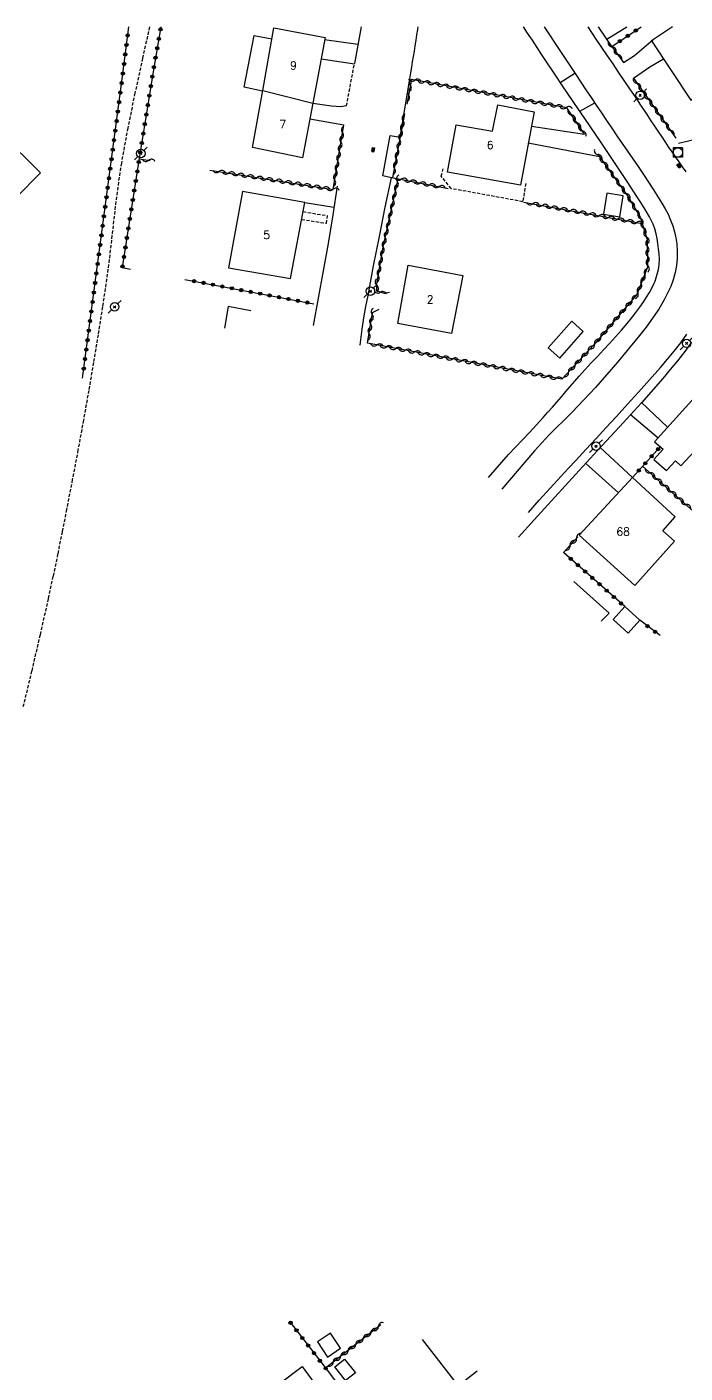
# Model space of a CAD drawing. Header units: millimetres. Extents: x 146000 to 147001, y 143000 to 144000.
# Drawn here: x 146582.9 to 146685.8, y 143789.7 to 144000 of the extents above; entities that cross this region are included whole.
import ezdxf
from ezdxf.enums import TextEntityAlignment as Align

# ---------------------------------------------------------------- set-up
doc = ezdxf.new("R2010")
doc.units = ezdxf.units.MM
doc.linetypes.add('DASHED', pattern=[0.75, 0.5, -0.25])
doc.layers.get('0').update_dxf_attribs({"linetype": 'CONTINUOUS'})
for name, color, linetype in [('W0006', 2, 'CONTINUOUS'), ('W0008', 7, 'CONTINUOUS'), ('W0014', 7, 'CONTINUOUS'), ('W0017', 7, 'CONTINUOUS'), ('W0070', 7, 'DASHED'), ('W0101', 7, 'CONTINUOUS'), ('W0104', 1, 'CONTINUOUS'), ('W0112', 1, 'DASHED'), ('W0310', 3, 'CONTINUOUS'), ('W0323', 7, 'CONTINUOUS'), ('W0401', 7, 'CONTINUOUS'), ('W0420', 7, 'CONTINUOUS'), ('W0473', 7, 'CONTINUOUS'), ('W0991', 7, 'CONTINUOUS'), ('W1102', 7, 'CONTINUOUS')]:
    doc.layers.add(name, color=color, linetype=linetype)
doc.styles.get("Standard").update_dxf_attribs({"font": 'romans.shx', "width": 0.85})

# ---------------------------------------------------------------- blocks, each defined once
blk = doc.blocks.new('T473')
for p, q in [((-0.166667, 0.166667), (0.166667, -0.166667)), ((-0.166667, -0.166667), (0.166667, 0.166667)), ((0.500001, 0.500001), (1.000002, 1.000002)), ((-1.000002, -1.000002), (-0.500001, -0.500001))]:
    blk.add_line(p, q)
blk.add_ellipse((0, 0), major_axis=(0.471405, 0.471405), ratio=1, start_param=5.4977871438, end_param=11.780972451)
blk = doc.blocks.new('T420')
for p, q in [((0.75, 0.75), (-0.75, 0.75)), ((-0.75, 0.75), (-0.75, -0.75)), ((0.75, 0.75), (0.75, -0.75)), ((0.75, -0.75), (-0.75, -0.75))]:
    blk.add_line(p, q)
blk.add_ellipse((0, 0), major_axis=(-0.53, 0.53), ratio=1, start_param=3.926991, end_param=10.210176)
blk = doc.blocks.new('T401')
for p, q in [((-0.3, 0.3), (0, 0.3)), ((-0.3, -0.25), (-0.3, 0.3)), ((-0.3, 0.15), (0, 0.15)), ((-0.3, 0), (0, 0)), ((0, 0.3), (0, -0.25)), ((-0.3, -0.15), (0, -0.15)), ((-0.3, -0.25), (-0.3, -0.3)), ((-0.3, -0.3), (0, -0.3)), ((0, -0.3), (0, -0.25))]:
    blk.add_line(p, q)
blk = doc.blocks.new('t323o')
at = {"color": 0, "linetype": 'Continuous'}
for radius in [0.25, 0.15]:
    blk.add_circle((0, 0), radius, dxfattribs=at)
blk = doc.blocks.new('t310o')
at = {"color": 0, "linetype": 'Continuous'}
for centre, start, end in [((-0.5, 0.38), 216.8699, 323.1304), ((0.5, -0.37), 36.8699, 143.1303)]:
    blk.add_arc(centre, 0.625, start, end, dxfattribs=at)

msp = doc.modelspace()

# ---------------------------------------------------------------- linework, layer by layer
at = {"layer": 'W0006'}
for points in [[(146666.29, 143991.34), (146668.56, 143992.8)], [(146669.32, 143986.85), (146671.68, 143988.13)]]:
    msp.add_lwpolyline(points, dxfattribs=at)
at = {"layer": 'W0008'}
for points in [[(146635.16, 144000), (146634.12, 143994.31)], [(146641.24, 143982.78), (146641.67, 143985.3), (146642.1, 143987.81), (146642.52, 143990.33), (146642.94, 143992.84), (146643.08, 143993.69), (146643.21, 143994.53), (146643.34, 143995.38), (146643.48, 143996.23), (146643.61, 143997.07), (146643.74, 143997.92), (146643.88, 143998.76), (146644.03, 143999.61), (146644.1, 144000)], [(146663.76, 144000), (146666.2, 143996.33), (146668.7, 143992.59), (146669.5, 143991.39), (146670.3, 143990.19), (146671.11, 143988.99), (146671.91, 143987.79), (146672.71, 143986.59), (146673.52, 143985.39), (146674.32, 143984.19), (146675.12, 143982.99), (146675.94, 143981.78), (146676.77, 143980.58), (146677.61, 143979.38), (146678.44, 143978.18), (146679.27, 143976.97), (146680.08, 143975.76), (146680.87, 143974.53), (146681.65, 143973.29), (146682.16, 143972.45), (146682.66, 143971.6), (146683.13, 143970.73), (146683.53, 143969.82), (146683.86, 143968.92), (146684.13, 143967.99), (146684.34, 143967.05), (146684.48, 143966.1), (146684.55, 143964.98), (146684.55, 143963.85), (146684.46, 143962.73), (146684.26, 143961.62), (146683.95, 143960.51), (146683.54, 143959.43), (146683.06, 143958.39), (146682.53, 143957.37), (146681.67, 143955.9), (146680.72, 143954.49), (146679.72, 143953.12), (146678.68, 143951.79), (146675.3, 143947.68), (146671.78, 143943.69), (146668.12, 143939.82), (146664.34, 143936.08)], [(146638.57, 143976.73), (146639.69, 143983.05)], [(146639.69, 143983.05), (146641.24, 143982.78)], [(146639.89, 143976.45), (146638.57, 143976.73)], [(146631.44, 143975.15), (146630.72, 143970.66), (146630, 143966.17), (146630, 143966.17), (146630, 143966.17), (146630, 143966.17), (146630, 143966.17), (146630, 143966.17), (146627.67, 143953.37), (146627.67, 143953.37), (146627.67, 143953.37), (146627.67, 143953.37), (146627.67, 143953.37), (146627.67, 143953.37)], [(146635.01, 143950.31), (146635.01, 143950.31), (146635.01, 143950.31), (146635.01, 143950.31), (146635.01, 143950.31), (146635.31, 143952.8), (146635.61, 143954.56), (146635.92, 143956.31), (146636.24, 143958.06), (146637.11, 143962.67), (146638.01, 143967.27), (146638.94, 143971.87), (146639.89, 143976.45)], [(146664.54, 143936.29), (146662.27, 143933.79), (146662.27, 143933.79), (146662.27, 143933.79), (146657.17, 143927.79), (146657.17, 143927.79)]]:
    msp.add_lwpolyline(points, dxfattribs=at)
at = {"layer": 'W0014'}
for points in [[(146655.07, 143929.64), (146655.07, 143929.64), (146655.07, 143929.64), (146655.07, 143929.64), (146655.07, 143929.64), (146655.07, 143929.64), (146658.18, 143933.22), (146658.18, 143933.22), (146658.18, 143933.22), (146659.28, 143934.37), (146660.37, 143935.52), (146661.47, 143936.67), (146662.55, 143937.84), (146663.62, 143939.01), (146664.34, 143939.8), (146665.05, 143940.61), (146665.75, 143941.41), (146666.45, 143942.22), (146667.15, 143943.03), (146667.85, 143943.84), (146668.55, 143944.65), (146669.26, 143945.45), (146670.19, 143946.48), (146671.13, 143947.51), (146672.08, 143948.52), (146673.03, 143949.54), (146673.97, 143950.56), (146674.91, 143951.58), (146675.83, 143952.63), (146676.73, 143953.69), (146677.41, 143954.52), (146678.08, 143955.37), (146678.72, 143956.24), (146679.33, 143957.13), (146679.78, 143957.81), (146680.21, 143958.5), (146680.61, 143959.21), (146680.95, 143959.95), (146681.09, 143960.31), (146681.22, 143960.66), (146681.34, 143961.02), (146681.44, 143961.38), (146681.54, 143961.75), (146681.62, 143962.12), (146681.68, 143962.49), (146681.73, 143962.87), (146681.77, 143963.7), (146681.74, 143964.54), (146681.65, 143965.36), (146681.54, 143966.19), (146681.41, 143966.94), (146681.25, 143967.7), (146681.05, 143968.44), (146680.79, 143969.17), (146680.23, 143970.35), (146679.57, 143971.47), (146678.86, 143972.57), (146678.16, 143973.66), (146676.85, 143975.71), (146675.49, 143977.73), (146674.12, 143979.75), (146672.76, 143981.77), (146671.87, 143983.08), (146670.99, 143984.4), (146670.1, 143985.72), (146669.21, 143987.03), (146668.32, 143988.34), (146667.43, 143989.66), (146666.54, 143990.98), (146665.65, 143992.29), (146664.9, 143993.42), (146664.15, 143994.54), (146663.41, 143995.66), (146662.66, 143996.79), (146661.92, 143997.91), (146661.17, 143999.03), (146660.53, 144000)], [(146685.96, 143977.39), (146685.41, 143978.17), (146684.86, 143978.94), (146684.3, 143979.72), (146683.76, 143980.49), (146683.22, 143981.28), (146682.67, 143982.09), (146682.13, 143982.9), (146681.59, 143983.71), (146681.05, 143984.52), (146680.51, 143985.33), (146679.98, 143986.15), (146679.44, 143986.96), (146678.89, 143987.77), (146678.02, 143989.06), (146677.15, 143990.35), (146676.28, 143991.64), (146675.4, 143992.93), (146674.53, 143994.22), (146673.65, 143995.51), (146672.78, 143996.8), (146671.9, 143998.09), (146670.62, 144000)], [(146674.34, 143996.93), (146672.27, 144000)], [(146661.33, 143924.15), (146661.33, 143924.15), (146661.33, 143924.15), (146661.33, 143924.15), (146662.98, 143926.08), (146664.13, 143927.32), (146665.28, 143928.56), (146666.42, 143929.81), (146667.57, 143931.05), (146668.72, 143932.29), (146670.3, 143934.01), (146671.89, 143935.73), (146673.47, 143937.45), (146675.05, 143939.17), (146676.79, 143941.07), (146678.53, 143942.96), (146680.25, 143944.87), (146681.94, 143946.81), (146683.02, 143948.08), (146684.09, 143949.36), (146685.12, 143950.66), (146686.08, 143952.03)], [(146686.79, 143950.75), (146685.73, 143949.28), (146684.61, 143947.86), (146683.46, 143946.47), (146682.29, 143945.1), (146678.96, 143941.28), (146675.54, 143937.54), (146672.1, 143933.82), (146668.67, 143930.09), (146665.44, 143926.56), (146662.22, 143923.02), (146659.74, 143920.31)]]:
    msp.add_lwpolyline(points, dxfattribs=at)
at = {"layer": 'W0017'}
for points in [[(146673.56, 143998.08), (146676.7, 144000)], [(146634.66, 143997.26), (146629.45, 143997.99)], [(146676.19, 143994.45), (146677.9, 143995.53), (146680.82, 143998.01)], [(146628.9, 143995.03), (146634.11, 143994.24)], [(146677.71, 143992), (146680.3, 143993.75), (146682.44, 143995)], [(146632.87, 143987.66), (146631.99, 143987.54), (146630.52, 143987.63), (146627.59, 143988.05)], [(146627.15, 143985.66), (146632.46, 143984.7)], [(146661.77, 143984.52), (146670.07, 143983.26)], [(146684.74, 143981.83), (146697.23, 143984.74)], [(146661.29, 143981.92), (146672.41, 143979.77)], [(146626.36, 143972.55), (146630.9, 143971.83)], [(146678.92, 143941.38), (146683.05, 143937.47)], [(146677.23, 143939.51), (146681.56, 143935.82)], [(146672.5, 143934.29), (146677.55, 143929.61)], [(146670.26, 143931.83), (146675.37, 143927.24)]]:
    msp.add_lwpolyline(points, dxfattribs=at)
at = {"layer": 'W0070'}
msp.add_lwpolyline([(146602.08, 144000), (146601, 143995.09), (146599.81, 143989.66), (146598.69, 143984.21), (146597.69, 143978.74), (146597.34, 143976.48), (146597.03, 143974.22), (146596.75, 143971.95), (146596.49, 143969.68), (146596.23, 143967.41), (146595.97, 143965.14), (146595.69, 143962.88), (146595.38, 143960.61), (146594.74, 143956.26), (146594.05, 143951.91), (146593.33, 143947.56), (146592.59, 143943.22), (146591.77, 143938.57), (146590.91, 143933.92), (146590.03, 143929.28), (146589.13, 143924.64), (146588.44, 143921.15), (146587.74, 143917.65), (146587.01, 143914.16), (146586.26, 143910.68), (146584.98, 143905.03), (146583.67, 143899.39), (146582.31, 143893.76)], dxfattribs=at)
at = {"layer": 'W0101'}
for points in [[(146619.78, 143990.05), (146621.54, 143999.85), (146629.52, 143998.36)], [(146683.82, 144000), (146680.56, 143997.84), (146686.71, 143988.54), (146694.54, 143993.84)], [(146629.52, 143998.36), (146627.61, 143988.11)], [(146627.61, 143988.11), (146626.01, 143979.56), (146618.17, 143981.15), (146619.78, 143990.05)], [(146585.04, 143977.2), (146578.89, 143983.32), (146574.35, 143978.73), (146573.75, 143979.24), (146571.05, 143976.75), (146571.67, 143976.04)], [(146577.4, 143969.52), (146585.04, 143977.2)], [(146617.91, 143955.63), (146614.4, 143956.34), (146613.8, 143952.93)], [(146672.69, 143907.17), (146673.92, 143908.44), (146668.39, 143913.35), (146668.39, 143913.35)], [(146653.31, 143790.01), (146650.38, 143787.71), (146644.77, 143794.95)]]:
    msp.add_lwpolyline(points, dxfattribs=at)
for points in [[(146662.19, 143986.76), (146660.05, 143975.27), (146648.65, 143977.32), (146650.03, 143984.71), (146655.68, 143983.73), (146656.54, 143987.83)], [(146624.15, 143960.7), (146626.36, 143972.55), (146616.63, 143974.3), (146614.43, 143962.38)], [(146651.05, 143961.15), (146649.3, 143952.11), (146640.9, 143953.65), (146642.5, 143962.77)], [(146688.78, 143943.8), (146681.01, 143935.21), (146682.34, 143934.03), (146680.92, 143932.45), (146682.88, 143930.71), (146684.28, 143932.2), (146685.15, 143931.46), (146687.3, 143933.79), (146692.79, 143928.88), (146698.41, 143934.98)], [(146677.55, 143929.61), (146669.26, 143920.62), (146677.93, 143912.73), (146684.12, 143919.65), (146682.31, 143921.29), (146684.26, 143923.45)], [(146627.2, 143777.34), (146623.18, 143774.21), (146617.85, 143781.61), (146620.8, 143783.81), (146619.38, 143785.81), (146625.96, 143790.73), (146632.13, 143782.28), (146626.65, 143778.17)]]:
    msp.add_lwpolyline(points, close=True, dxfattribs=at)
at = {"layer": 'W0104'}
msp.add_lwpolyline([(146619.76, 143989.98), (146616.88, 143990.6), (146618.44, 143998.67), (146621.23, 143998.14)], dxfattribs=at)
for points in [[(146673.56, 143974.03), (146673.04, 143970.73), (146675.57, 143970.33), (146676.09, 143973.64)], [(146668.07, 143954.02), (146664.38, 143949.86), (146666.2, 143948.25), (146669.88, 143952.42)], [(146674.53, 143907.42), (146676.9, 143905.29), (146678.72, 143907.32), (146676.36, 143909.45)], [(146629.91, 143792.23), (146631.96, 143793.6), (146630.36, 143795.98), (146628.32, 143794.6)], [(146632.55, 143791.9), (146634.26, 143789.78), (146632.74, 143788.57), (146631.04, 143790.68)]]:
    msp.add_lwpolyline(points, close=True, dxfattribs=at)
at = {"layer": 'W0112'}
for points in [[(146632.87, 143987.66), (146634.11, 143994.24)], [(146660.89, 143975.55), (146660.42, 143972.7), (146649.23, 143974.75), (146647.68, 143976.68), (146647.97, 143977.83)], [(146626.1, 143971.15), (146629.91, 143970.51)], [(146629.75, 143969.33), (146629.91, 143970.51)], [(146625.87, 143969.93), (146629.75, 143969.33)]]:
    msp.add_lwpolyline(points, dxfattribs=at)
at = {"layer": 'W0310'}
for points in [[(146674.34, 143996.93), (146676.19, 143994.45)], [(146670.07, 143983.26), (146667.32, 143987.37), (146643.03, 143991.78), (146643.04, 143991.78), (146642.28, 143987.91)], [(146677.71, 143992), (146684.35, 143982.64)], [(146641.94, 143986.42), (146640.08, 143976.46)], [(146611.5, 143977.65), (146630.77, 143974.61), (146632.46, 143984.7)], [(146600.48, 143979.38), (146602.18, 143979.11)], [(146672.11, 143980.19), (146676.81, 143973.61), (146678.75, 143970.27), (146679.87, 143966.8), (146679.94, 143962.49), (146678.25, 143958.19), (146671.52, 143950.35), (146666.55, 143944.98)], [(146639.61, 143958.54), (146638.81, 143958.36), (146637.64, 143958.71), (146637.6, 143959.89), (146638.61, 143965.59), (146640.94, 143976.27)], [(146639.96, 143976.49), (146648.74, 143974.77)], [(146660.54, 143972.65), (146679.06, 143969.3)], [(146636.96, 143955.37), (146637.99, 143955.9)], [(146636.16, 143950.6), (146636.96, 143955.36)], [(146666.55, 143944.98), (146636.15, 143950.59)], [(146679.18, 143931.34), (146693.99, 143918.24)], [(146669.03, 143920.34), (146666.8, 143917.91)], [(146638.22, 143797.26), (146629.6, 143790.5)]]:
    msp.add_lwpolyline(points, dxfattribs=at)
at = {"layer": 'W0323'}
for points in [[(146591.62, 143945.14), (146597.83, 143991.91), (146597.83, 143991.91), (146598.85, 144000)], [(146603.88, 144000), (146602.65, 143992.96), (146600.39, 143978.8), (146597.84, 143962.41), (146599.13, 143962.16)], [(146674.34, 143996.93), (146678.91, 144000)], [(146607.59, 143960.56), (146627.78, 143956.75)], [(146677.55, 143929.61), (146681.91, 143934.41)], [(146676.36, 143909.45), (146666.8, 143917.91)], [(146681.88, 143904.92), (146678.72, 143907.32)], [(146624.05, 143797.69), (146629.53, 143790.59), (146640.5, 143776.1)]]:
    msp.add_lwpolyline(points, dxfattribs=at)
at = {"layer": 'W1102'}
msp.add_lwpolyline([(146619.78, 143990.05), (146627.61, 143988.11)], dxfattribs=at)

# ---------------------------------------------------------------- block references
at = {"layer": 'W0310'}
for p, rotation in [((146674.4, 143996.86), 306.6664596450975), ((146675.3, 143995.65), 306.6664596450975), ((146642.85, 143990.85), 258.8978972680399), ((146643.56, 143991.68), 169.7219309439822), ((146645.04, 143991.41), 169.7219309439822), ((146646.52, 143991.15), 169.7219309439822), ((146647.99, 143990.88), 169.7219309439822), ((146678.28, 143991.2), 305.322927000218), ((146642.57, 143989.38), 258.8978972680399), ((146649.47, 143990.61), 169.7219309439822), ((146650.94, 143990.34), 169.7219309439822), ((146652.42, 143990.08), 169.7219309439822), ((146653.89, 143989.81), 169.7219309439822), ((146655.37, 143989.54), 169.7219309439822), ((146656.85, 143989.27), 169.7219309439822), ((146658.32, 143989.01), 169.7219309439822), ((146659.8, 143988.74), 169.7219309439822), ((146679.14, 143989.98), 305.322927000218), ((146680.01, 143988.76), 305.322927000218), ((146661.27, 143988.47), 169.7219309439822), ((146662.75, 143988.2), 169.7219309439822), ((146664.23, 143987.93), 169.7219309439822), ((146665.7, 143987.67), 169.7219309439822), ((146667.18, 143987.4), 169.7219309439822), ((146668.07, 143986.25), 123.7125591385319), ((146680.88, 143987.53), 305.322927000218), ((146681.74, 143986.31), 305.322927000218), ((146641.73, 143985.31), 259.438046481899), ((146668.91, 143985), 123.7125591385319), ((146682.61, 143985.08), 305.322927000218), ((146632.01, 143982), 80.49714180863299), ((146632.26, 143983.48), 80.49714180863299), ((146641.18, 143982.36), 259.438046481899), ((146641.46, 143983.83), 259.438046481899), ((146669.74, 143983.75), 123.7125591385319), ((146683.48, 143983.86), 305.322927000218), ((146631.76, 143980.53), 80.49714180863299), ((146640.91, 143980.89), 259.438046481899), ((146672.21, 143980.04), 305.5730969066661), ((146601.96, 143979.15), 351.0577801530432), ((146631.51, 143979.05), 80.49714180863299), ((146640.36, 143977.94), 259.438046481899), ((146640.63, 143979.41), 259.438046481899), ((146673.09, 143978.82), 305.5730969066661), ((146612.98, 143977.41), 351.0577801530882), ((146614.47, 143977.18), 351.0577801530882), ((146615.95, 143976.95), 351.0577801530882), ((146617.43, 143976.71), 351.0577801530882), ((146618.91, 143976.48), 351.0577801530882), ((146620.39, 143976.25), 351.0577801530882), ((146631.02, 143976.09), 80.49714180863299), ((146631.27, 143977.57), 80.49714180863299), ((146640.84, 143975.84), 77.7185229377219), ((146641.43, 143976.2), 348.9198269529107), ((146673.96, 143977.6), 305.5730969066661), ((146674.83, 143976.38), 305.5730969066661), ((146621.87, 143976.02), 351.0577801530882), ((146623.36, 143975.78), 351.0577801530882), ((146624.84, 143975.55), 351.0577801530882), ((146626.32, 143975.32), 351.0577801530882), ((146627.8, 143975.08), 351.0577801530882), ((146629.28, 143974.85), 351.0577801530882), ((146630.76, 143974.62), 351.0577801530882), ((146640.52, 143974.38), 77.7185229377219), ((146642.9, 143975.91), 348.9198269529107), ((146644.37, 143975.62), 348.9198269529107), ((146645.84, 143975.33), 348.9198269529107), ((146647.32, 143975.05), 348.9198269529107), ((146675.7, 143975.16), 305.5730969066661), ((146676.58, 143973.94), 305.5730969066661), ((146639.89, 143971.44), 77.7185229377219), ((146640.21, 143972.91), 77.7185229377219), ((146662.01, 143972.38), 349.7569591962209), ((146663.49, 143972.12), 349.7569591962209), ((146677.36, 143972.66), 300.0760139180508), ((146678.11, 143971.37), 300.0760139180508), ((146639.57, 143969.98), 77.7185229377219), ((146664.97, 143971.85), 349.7569591962209), ((146666.44, 143971.58), 349.7569591962209), ((146667.92, 143971.32), 349.7569591962209), ((146669.39, 143971.05), 349.7569591962209), ((146670.87, 143970.78), 349.7569591962209), ((146672.35, 143970.52), 349.7569591962209), ((146673.82, 143970.25), 349.7569591962209), ((146675.3, 143969.98), 349.7569591962209), ((146678.82, 143970.05), 287.9274795029763), ((146639.25, 143968.51), 77.7185229377219), ((146676.78, 143969.72), 349.7569591962209), ((146678.25, 143969.45), 349.7569591962209), ((146679.28, 143968.62), 287.9274795029763), ((146679.74, 143967.19), 287.9274795029763), ((146638.61, 143965.58), 79.97310142991874), ((146638.93, 143967.05), 77.7185229377219), ((146679.89, 143965.71), 270.9822688351712), ((146638.35, 143964.1), 79.97310142991874), ((146679.91, 143964.21), 270.9822688351712), ((146637.83, 143961.15), 79.97310142991874), ((146638.09, 143962.63), 79.97310142991874), ((146679.48, 143961.3), 248.4863330700249), ((146679.94, 143962.71), 270.9822688351712), ((146637.61, 143959.67), 91.70908565564878), ((146678.93, 143959.91), 248.4863330700249), ((146638.16, 143958.55), 163.1172021696025), ((146677.5, 143957.31), 229.3890796545702), ((146678.38, 143958.51), 248.4863330700249), ((146636.91, 143955.04), 80.50840742147065), ((146675.55, 143955.04), 229.3890796545702), ((146676.52, 143956.18), 229.3890796545702), ((146636.66, 143953.56), 80.50840742147065), ((146673.59, 143952.76), 229.3890796545702), ((146674.57, 143953.9), 229.3890796545702), ((146636.41, 143952.08), 80.50840742147065), ((146671.64, 143950.48), 229.3890796545702), ((146672.62, 143951.62), 229.3890796545702), ((146637.63, 143950.32), 169.5391091819224), ((146639.11, 143950.04), 169.5391091819224), ((146640.58, 143949.77), 169.5391091819224), ((146642.06, 143949.5), 169.5391091819224), ((146643.53, 143949.23), 169.5391091819224), ((146645.01, 143948.95), 169.5391091819224), ((146670.63, 143949.38), 227.1530459411676), ((146646.48, 143948.68), 169.5391091819224), ((146647.96, 143948.41), 169.5391091819224), ((146649.43, 143948.14), 169.5391091819224), ((146650.91, 143947.87), 169.5391091819224), ((146652.38, 143947.59), 169.5391091819224), ((146653.86, 143947.32), 169.5391091819224), ((146655.33, 143947.05), 169.5391091819224), ((146656.81, 143946.78), 169.5391091819224), ((146668.59, 143947.18), 227.1530459411676), ((146669.61, 143948.28), 227.1530459411676), ((146658.28, 143946.5), 169.5391091819224), ((146659.76, 143946.23), 169.5391091819224), ((146661.23, 143945.96), 169.5391091819224), ((146662.71, 143945.69), 169.5391091819224), ((146664.18, 143945.41), 169.5391091819224), ((146665.66, 143945.14), 169.5391091819224), ((146667.57, 143946.08), 227.1530459411676), ((146680.3, 143930.35), 318.5111209489429), ((146681.43, 143929.35), 318.5111209489429), ((146682.55, 143928.36), 318.5111209489429), ((146683.67, 143927.37), 318.5111209489429), ((146684.8, 143926.37), 318.5111209489429), ((146685.92, 143925.38), 318.5111209489429), ((146667.81, 143919.02), 227.5172799520482), ((146668.83, 143920.12), 227.5172799520482), ((146637.86, 143796.98), 218.1212851461925), ((146635.5, 143795.13), 218.1212851461925), ((146636.68, 143796.05), 218.1212851461925), ((146633.14, 143793.27), 218.1212851461925), ((146634.32, 143794.2), 218.1212851461925), ((146630.78, 143791.42), 218.1212851461925), ((146631.96, 143792.35), 218.1212851461925)]:
    msp.add_blockref('t310o', p, dxfattribs=dict(at, rotation=rotation))
at = {"layer": 'W0323'}
for p, rotation in [((146603.81, 143999.62), 260.1167402347016), ((146678.08, 143999.44), 33.88214150372879), ((146598.68, 143998.67), 82.7987943761385), ((146603.55, 143998.14), 260.1167402347016), ((146675.59, 143997.77), 33.88214150372879), ((146676.83, 143998.61), 33.88214150372879), ((146598.3, 143995.7), 82.7987943761385), ((146598.49, 143997.18), 82.7987943761385), ((146603.04, 143995.19), 260.1167402347016), ((146603.3, 143996.67), 260.1167402347016), ((146598.12, 143994.21), 82.7987943761385), ((146602.78, 143993.71), 260.1167402347016), ((146597.74, 143991.23), 82.44116489380481), ((146597.93, 143992.72), 82.7987943761385), ((146602.53, 143992.23), 260.9277069851098), ((146597.54, 143989.75), 82.44116489380481), ((146602.06, 143989.27), 260.9277069851098), ((146602.3, 143990.75), 260.9277069851098), ((146597.14, 143986.77), 82.44116489380481), ((146597.34, 143988.26), 82.44116489380481), ((146601.83, 143987.79), 260.9277069851098), ((146596.95, 143985.29), 82.44116489380481), ((146601.35, 143984.82), 260.9277069851098), ((146601.59, 143986.31), 260.9277069851098), ((146596.75, 143983.8), 82.44116489380481), ((146601.12, 143983.34), 260.9277069851098), ((146596.35, 143980.82), 82.44116489380481), ((146596.55, 143982.31), 82.44116489380481), ((146600.88, 143981.86), 260.9277069851098), ((146596.16, 143979.34), 82.44116489380481), ((146600.41, 143978.9), 260.9277069851098), ((146600.64, 143980.38), 260.9277069851098), ((146595.76, 143976.36), 82.44116489380481), ((146595.96, 143977.85), 82.44116489380481), ((146600.18, 143977.42), 261.1616738688091), ((146595.56, 143974.88), 82.44116489380481), ((146599.71, 143974.45), 261.1616738688091), ((146599.94, 143975.94), 261.1616738688091), ((146595.37, 143973.39), 82.44116489380481), ((146599.48, 143972.97), 261.1616738688091), ((146594.97, 143970.42), 82.44116489380481), ((146595.17, 143971.9), 82.44116489380481), ((146599.02, 143970.01), 261.1616738688091), ((146599.25, 143971.49), 261.1616738688091), ((146594.78, 143968.93), 82.44116489380481), ((146598.79, 143968.52), 261.1616738688091), ((146594.38, 143965.95), 82.44116489380481), ((146594.58, 143967.44), 82.44116489380481), ((146598.56, 143967.04), 261.1616738688091), ((146594.18, 143964.47), 82.44116489380481), ((146598.1, 143964.08), 261.1616738688091), ((146598.33, 143965.56), 261.1616738688091), ((146593.99, 143962.98), 82.44116489380481), ((146597.87, 143962.6), 261.1616738688091), ((146593.59, 143960.01), 82.44116489380481), ((146593.79, 143961.49), 82.44116489380481), ((146609.06, 143960.29), 349.2990130459426), ((146610.54, 143960.01), 349.2990130459426), ((146612.01, 143959.73), 349.2990130459426), ((146613.48, 143959.45), 349.2990130459426), ((146593.39, 143958.52), 82.44116489380481), ((146614.96, 143959.17), 349.2990130459426), ((146616.43, 143958.89), 349.2990130459426), ((146617.91, 143958.61), 349.2990130459426), ((146619.38, 143958.34), 349.2990130459426), ((146620.85, 143958.06), 349.2990130459426), ((146622.33, 143957.78), 349.2990130459426), ((146623.8, 143957.5), 349.2990130459426), ((146593, 143955.55), 82.44116489380481), ((146593.2, 143957.03), 82.44116489380481), ((146625.28, 143957.22), 349.2990130459426), ((146626.75, 143956.94), 349.2990130459426), ((146592.8, 143954.06), 82.44116489380481), ((146592.41, 143951.08), 82.44116489380481), ((146592.61, 143952.57), 82.44116489380481), ((146592.21, 143949.6), 82.44116489380481), ((146592.01, 143948.11), 82.44116489380481), ((146591.82, 143946.62), 82.44116489380481), ((146680.57, 143932.94), 47.79878762702178), ((146681.58, 143934.05), 47.79878762702178), ((146678.56, 143930.72), 47.79878762702178), ((146679.57, 143931.83), 47.79878762702178), ((146667.92, 143916.91), 138.4712053488274), ((146669.04, 143915.92), 138.4712053488274), ((146670.17, 143914.93), 138.4712053488274), ((146671.29, 143913.93), 138.4712053488274), ((146672.41, 143912.94), 138.4712053488274), ((146673.54, 143911.94), 138.4712053488274), ((146674.66, 143910.95), 138.4712053488274), ((146675.78, 143909.95), 138.4712053488274), ((146679.92, 143906.41), 142.8573778960464), ((146681.11, 143905.51), 142.8573778960464), ((146624.14, 143797.58), 307.6592570500279), ((146625.05, 143796.4), 307.6592570500279), ((146625.97, 143795.21), 307.6592570500279), ((146626.89, 143794.02), 307.6592570500279), ((146627.8, 143792.83), 307.6592570500279), ((146628.72, 143791.65), 307.6592570500279), ((146629.63, 143790.46), 307.1202584411799)]:
    msp.add_blockref('t323o', p, dxfattribs=dict(at, rotation=rotation))
at = {"layer": 'W0401'}
for p, rotation in [((146637.19, 143980.8), 349.9904849836196), ((146684.93, 143978.41), 35.7158687747844)]:
    msp.add_blockref('T401', p, dxfattribs=dict(at, rotation=rotation))
at = {"layer": 'W0420'}
msp.add_blockref('T420', (146684.66, 143980.38), dxfattribs=at)
at = {"layer": 'W0473'}
for p in [(146678.77, 143989.32), (146600.74, 143980.23), (146636.61, 143958.73), (146596.65, 143956.29), (146686.03, 143950.57), (146671.87, 143934.52)]:
    msp.add_blockref('T473', p, dxfattribs=at)

# ---------------------------------------------------------------- texts
at = {"layer": 'W0991'}
for s, p in [('9', (146624.59, 143993.98)), ('7', (146622.91, 143984.8)), ('6', (146655.33, 143981.55)), ('5', (146620.4, 143967.5)), ('2', (146645.95, 143957.44)), ('68', (146676.11, 143921.17))]:
    msp.add_text(s, height=1.25, dxfattribs=at).set_placement(p, align=Align.MIDDLE_CENTER)

doc.saveas('drawing.dxf')
